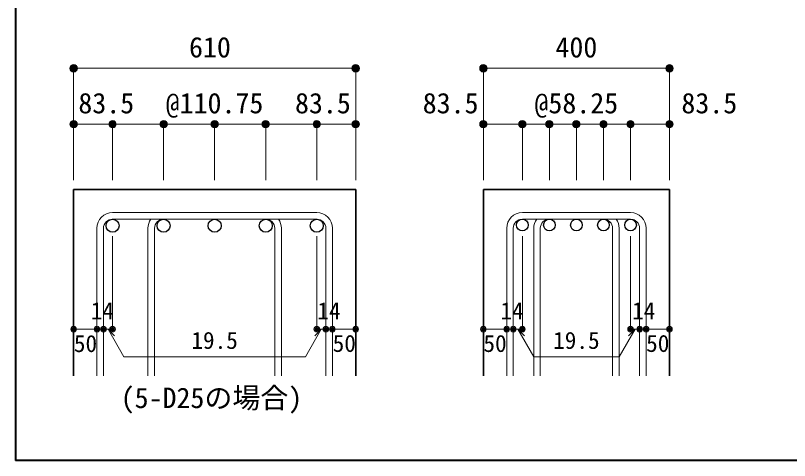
# Model space of a CAD drawing. Units: millimetres at full size, sheet at 1:20; details may follow other scales. Extents: x -3982 to 3969, y -2797 to 2801.
# Drawn here: x -3982 to -2322, y -2797 to -1841 of the extents above; entities that cross this region are included whole.
import ezdxf
from ezdxf.enums import TextEntityAlignment as Align

# ---------------------------------------------------------------- set-up
doc = ezdxf.new("R2010")
doc.units = ezdxf.units.MM
doc.header["$LTSCALE"] = 20
doc.header["$PDMODE"] = 32
doc.header["$PDSIZE"] = 12
for name, color, linetype, lineweight in [('6-1_躯体線', 2, 'Continuous', 35), ('6-5_梁主筋', 7, 'Continuous', 18), ('6-6_S.T.P.', 7, 'Continuous', 18), ('6-7_文字', 7, 'Continuous', 18), ('6-D_寸法', 4, 'Continuous', 9), ('F-0_枠', 6, 'Continuous', 40)]:
    doc.layers.add(name, color=color, linetype=linetype, lineweight=lineweight)
doc.styles.add('ＭＳ ゴシック', font='')
doc.styles.get('ＭＳ ゴシック').set_extended_font_data('MS Gothic')

msp = doc.modelspace()

# ---------------------------------------------------------------- linework, layer by layer
at = {"layer": '6-1_躯体線'}
for p, q in [((-3857.24, -2214.67), (-3857.24, -2614.67)), ((-3857.24, -2214.67), (-3252.24, -2214.67)), ((-3252.24, -2214.67), (-3252.24, -2614.67)), ((-2978.37, -2214.67), (-2978.37, -2614.67)), ((-2978.37, -2214.67), (-2579.37, -2214.67)), ((-2579.37, -2214.67), (-2579.37, -2614.67))]:
    msp.add_line(p, q, dxfattribs=at)
at = {"layer": '6-5_梁主筋', "color": 3, "lineweight": 25}
for centre, radius in [((-3773.74, -2292.67), 14), ((-3664.24, -2292.67), 14), ((-3554.74, -2292.67), 14), ((-3445.24, -2292.67), 14), ((-3335.74, -2292.67), 14), ((-2894.87, -2291.17), 12.5), ((-2836.87, -2291.17), 12.5), ((-2778.87, -2291.17), 12.5), ((-2720.87, -2291.17), 12.5), ((-2662.87, -2291.17), 12.5)]:
    msp.add_circle(centre, radius, dxfattribs=at)
at = {"layer": '6-6_S.T.P.'}
for p, q in [((-3335.74, -2264.67), (-3773.74, -2264.67)), ((-2662.87, -2264.67), (-2894.87, -2264.67)), ((-3335.74, -2278.67), (-3773.74, -2278.67)), ((-2662.87, -2278.67), (-2894.87, -2278.67)), ((-3807.24, -2298.17), (-3807.24, -2614.67)), ((-3793.24, -2298.17), (-3793.24, -2614.67)), ((-3697.74, -2298.17), (-3697.74, -2614.67)), ((-3683.74, -2298.17), (-3683.74, -2614.67)), ((-3425.74, -2298.17), (-3425.74, -2614.67)), ((-3411.74, -2298.17), (-3411.74, -2614.67)), ((-3316.24, -2298.17), (-3316.24, -2614.67)), ((-3302.24, -2298.17), (-3302.24, -2614.67)), ((-2928.37, -2298.17), (-2928.37, -2614.67)), ((-2914.37, -2298.17), (-2914.37, -2614.67)), ((-2870.37, -2298.17), (-2870.37, -2614.67)), ((-2856.37, -2298.17), (-2856.37, -2614.67)), ((-2701.37, -2298.17), (-2701.37, -2614.67)), ((-2687.37, -2298.17), (-2687.37, -2614.67)), ((-2643.37, -2298.17), (-2643.37, -2614.67)), ((-2629.37, -2298.17), (-2629.37, -2614.67))]:
    msp.add_line(p, q, dxfattribs=at)
for centre, radius, start, end in [((-3773.74, -2298.17), 33.5, 90, 180), ((-3335.74, -2298.17), 33.5, 0, 90), ((-2894.87, -2298.17), 33.5, 90, 180), ((-2662.87, -2298.17), 33.5, 0, 90), ((-3773.74, -2298.17), 19.5, 90, 180), ((-3664.24, -2298.17), 33.5, 144.40235, 180), ((-3664.24, -2298.17), 19.5, 90, 180), ((-3445.24, -2298.17), 19.5, 0, 90), ((-3445.24, -2298.17), 33.5, 0, 35.59765), ((-3335.74, -2298.17), 19.5, 0, 90), ((-2894.87, -2298.17), 19.5, 90, 180), ((-2836.87, -2298.17), 33.5, 144.40235, 180), ((-2836.87, -2298.17), 19.5, 90, 180), ((-2720.87, -2298.17), 19.5, 0, 90), ((-2720.87, -2298.17), 33.5, 0, 35.59765), ((-2662.87, -2298.17), 19.5, 0, 90)]:
    msp.add_arc(centre, radius, start, end, dxfattribs=at)
at = {"layer": '6-D_寸法'}
for p, q in [((-3857.24, -1954.67), (-3252.24, -1954.67)), ((-3252.24, -1954.67), (-3252.24, -2074.67)), ((-2978.37, -1954.67), (-2579.37, -1954.67)), ((-2579.37, -1954.67), (-2579.37, -2074.67)), ((-3857.24, -2074.67), (-3857.24, -2194.67)), ((-3773.74, -2074.67), (-3773.74, -2194.67)), ((-3664.24, -2074.67), (-3773.74, -2074.67)), ((-3664.24, -2074.67), (-3664.24, -2194.67)), ((-3664.24, -2074.67), (-3445.24, -2074.67)), ((-3554.74, -2074.67), (-3554.74, -2194.67)), ((-3445.24, -2074.67), (-3445.24, -2194.67)), ((-3445.24, -2074.67), (-3335.74, -2074.67)), ((-3335.74, -2074.67), (-3335.74, -2194.67)), ((-3335.74, -2074.67), (-3252.24, -2074.67)), ((-3252.24, -2074.67), (-3252.24, -2194.67)), ((-2978.37, -2074.67), (-2978.37, -2194.67)), ((-2894.87, -2074.67), (-2894.87, -2194.67)), ((-2836.87, -2074.67), (-2894.87, -2074.67)), ((-2836.87, -2074.67), (-2836.87, -2194.67)), ((-2836.87, -2074.67), (-2720.87, -2074.67)), ((-2778.87, -2074.67), (-2778.87, -2194.67)), ((-2720.87, -2074.67), (-2720.87, -2194.67)), ((-2720.87, -2074.67), (-2662.87, -2074.67)), ((-2662.87, -2074.67), (-2662.87, -2194.67)), ((-2662.87, -2074.67), (-2579.37, -2074.67)), ((-2579.37, -2074.67), (-2579.37, -2194.67)), ((-3773.74, -2514.67), (-3773.74, -2315.34)), ((-3335.74, -2514.67), (-3335.74, -2315.34)), ((-2894.87, -2514.67), (-2894.87, -2315.34)), ((-2662.87, -2514.67), (-2662.87, -2315.34)), ((-3857.24, -2514.67), (-3807.24, -2514.67)), ((-3807.24, -2514.67), (-3773.74, -2514.67)), ((-3783.49, -2514.67), (-3769.35, -2528.81)), ((-3783.49, -2514.67), (-3749.27, -2573.95)), ((-3325.99, -2514.67), (-3360.21, -2573.95)), ((-3325.99, -2514.67), (-3340.13, -2528.81)), ((-3335.74, -2514.67), (-3252.24, -2514.67)), ((-3316.24, -2514.67), (-3302.24, -2514.67)), ((-2978.37, -2514.67), (-2928.37, -2514.67)), ((-2928.37, -2514.67), (-2894.87, -2514.67)), ((-2904.62, -2514.67), (-2890.48, -2528.81)), ((-2904.62, -2514.67), (-2870.39, -2573.95)), ((-2653.12, -2514.67), (-2687.34, -2573.95)), ((-2653.12, -2514.67), (-2667.26, -2528.81)), ((-2662.87, -2514.67), (-2579.37, -2514.67)), ((-2643.37, -2514.67), (-2629.37, -2514.67)), ((-3749.27, -2573.95), (-3360.21, -2573.95)), ((-2870.39, -2573.95), (-2687.34, -2573.95))]:
    msp.add_line(p, q, dxfattribs=at)
for points in [[(-3857.24, -1954.67), (-3857.24, -2074.67), (-3773.74, -2074.67)], [(-2978.37, -1954.67), (-2978.37, -2074.67), (-2894.87, -2074.67)]]:
    msp.add_lwpolyline(points, dxfattribs=at)
for centre, radius in [((-3857.24, -1954.67), 8), ((-3857.24, -1954.67), 7.2), ((-3857.24, -1954.67), 6.4), ((-3857.24, -1954.67), 5.6), ((-3857.24, -1954.67), 4.8), ((-3857.24, -1954.67), 4), ((-3857.24, -1954.67), 3.2), ((-3857.24, -1954.67), 2.4), ((-3857.24, -1954.67), 1.6), ((-3857.24, -1954.67), 0.8), ((-3252.24, -1954.67), 8), ((-3252.24, -1954.67), 7.2), ((-3252.24, -1954.67), 6.4), ((-3252.24, -1954.67), 5.6), ((-3252.24, -1954.67), 4.8), ((-3252.24, -1954.67), 4), ((-3252.24, -1954.67), 3.2), ((-3252.24, -1954.67), 2.4), ((-3252.24, -1954.67), 1.6), ((-3252.24, -1954.67), 0.8), ((-2978.37, -1954.67), 8), ((-2978.37, -1954.67), 7.2), ((-2978.37, -1954.67), 6.4), ((-2978.37, -1954.67), 5.6), ((-2978.37, -1954.67), 4.8), ((-2978.37, -1954.67), 4), ((-2978.37, -1954.67), 3.2), ((-2978.37, -1954.67), 2.4), ((-2978.37, -1954.67), 1.6), ((-2978.37, -1954.67), 0.8), ((-2579.37, -1954.67), 8), ((-2579.37, -1954.67), 7.2), ((-2579.37, -1954.67), 6.4), ((-2579.37, -1954.67), 5.6), ((-2579.37, -1954.67), 4.8), ((-2579.37, -1954.67), 4), ((-2579.37, -1954.67), 3.2), ((-2579.37, -1954.67), 2.4), ((-2579.37, -1954.67), 1.6), ((-2579.37, -1954.67), 0.8), ((-3857.24, -2074.67), 8), ((-3857.24, -2074.67), 7.2), ((-3857.24, -2074.67), 6.4), ((-3857.24, -2074.67), 5.6), ((-3857.24, -2074.67), 4.8), ((-3857.24, -2074.67), 4), ((-3857.24, -2074.67), 3.2), ((-3857.24, -2074.67), 2.4), ((-3857.24, -2074.67), 1.6), ((-3857.24, -2074.67), 0.8), ((-3773.74, -2074.67), 8), ((-3773.74, -2074.67), 7.2), ((-3773.74, -2074.67), 6.4), ((-3773.74, -2074.67), 5.6), ((-3773.74, -2074.67), 4.8), ((-3773.74, -2074.67), 4), ((-3773.74, -2074.67), 3.2), ((-3773.74, -2074.67), 2.4), ((-3773.74, -2074.67), 1.6), ((-3773.74, -2074.67), 0.8), ((-3664.24, -2074.67), 8), ((-3664.24, -2074.67), 7.2), ((-3664.24, -2074.67), 6.4), ((-3664.24, -2074.67), 5.6), ((-3664.24, -2074.67), 4.8), ((-3664.24, -2074.67), 4), ((-3664.24, -2074.67), 3.2), ((-3664.24, -2074.67), 2.4), ((-3664.24, -2074.67), 1.6), ((-3664.24, -2074.67), 0.8), ((-3554.74, -2074.67), 8), ((-3554.74, -2074.67), 7.2), ((-3554.74, -2074.67), 6.4), ((-3554.74, -2074.67), 5.6), ((-3554.74, -2074.67), 4.8), ((-3554.74, -2074.67), 4), ((-3554.74, -2074.67), 3.2), ((-3554.74, -2074.67), 2.4), ((-3554.74, -2074.67), 1.6), ((-3554.74, -2074.67), 0.8), ((-3445.24, -2074.67), 8), ((-3445.24, -2074.67), 7.2), ((-3445.24, -2074.67), 6.4), ((-3445.24, -2074.67), 5.6), ((-3445.24, -2074.67), 4.8), ((-3445.24, -2074.67), 4), ((-3445.24, -2074.67), 3.2), ((-3445.24, -2074.67), 2.4), ((-3445.24, -2074.67), 1.6), ((-3445.24, -2074.67), 0.8), ((-3335.74, -2074.67), 8), ((-3335.74, -2074.67), 7.2), ((-3335.74, -2074.67), 6.4), ((-3335.74, -2074.67), 5.6), ((-3335.74, -2074.67), 4.8), ((-3335.74, -2074.67), 4), ((-3335.74, -2074.67), 3.2), ((-3335.74, -2074.67), 2.4), ((-3335.74, -2074.67), 1.6), ((-3335.74, -2074.67), 0.8), ((-3252.24, -2074.67), 8), ((-3252.24, -2074.67), 7.2), ((-3252.24, -2074.67), 6.4), ((-3252.24, -2074.67), 5.6), ((-3252.24, -2074.67), 4.8), ((-3252.24, -2074.67), 4), ((-3252.24, -2074.67), 3.2), ((-3252.24, -2074.67), 2.4), ((-3252.24, -2074.67), 1.6), ((-3252.24, -2074.67), 0.8), ((-2978.37, -2074.67), 8), ((-2978.37, -2074.67), 7.2), ((-2978.37, -2074.67), 6.4), ((-2978.37, -2074.67), 5.6), ((-2978.37, -2074.67), 4.8), ((-2978.37, -2074.67), 4), ((-2978.37, -2074.67), 3.2), ((-2978.37, -2074.67), 2.4), ((-2978.37, -2074.67), 1.6), ((-2978.37, -2074.67), 0.8), ((-2894.87, -2074.67), 8), ((-2894.87, -2074.67), 7.2), ((-2894.87, -2074.67), 6.4), ((-2894.87, -2074.67), 5.6), ((-2894.87, -2074.67), 4.8), ((-2894.87, -2074.67), 4), ((-2894.87, -2074.67), 3.2), ((-2894.87, -2074.67), 2.4), ((-2894.87, -2074.67), 1.6), ((-2894.87, -2074.67), 0.8), ((-2836.87, -2074.67), 8), ((-2836.87, -2074.67), 7.2), ((-2836.87, -2074.67), 6.4), ((-2836.87, -2074.67), 5.6), ((-2836.87, -2074.67), 4.8), ((-2836.87, -2074.67), 4), ((-2836.87, -2074.67), 3.2), ((-2836.87, -2074.67), 2.4), ((-2836.87, -2074.67), 1.6), ((-2836.87, -2074.67), 0.8), ((-2778.87, -2074.67), 8), ((-2778.87, -2074.67), 7.2), ((-2778.87, -2074.67), 6.4), ((-2778.87, -2074.67), 5.6), ((-2778.87, -2074.67), 4.8), ((-2778.87, -2074.67), 4), ((-2778.87, -2074.67), 3.2), ((-2778.87, -2074.67), 2.4), ((-2778.87, -2074.67), 1.6), ((-2778.87, -2074.67), 0.8), ((-2720.87, -2074.67), 8), ((-2720.87, -2074.67), 7.2), ((-2720.87, -2074.67), 6.4), ((-2720.87, -2074.67), 5.6), ((-2720.87, -2074.67), 4.8), ((-2720.87, -2074.67), 4), ((-2720.87, -2074.67), 3.2), ((-2720.87, -2074.67), 2.4), ((-2720.87, -2074.67), 1.6), ((-2720.87, -2074.67), 0.8), ((-2662.87, -2074.67), 8), ((-2662.87, -2074.67), 7.2), ((-2662.87, -2074.67), 6.4), ((-2662.87, -2074.67), 5.6), ((-2662.87, -2074.67), 4.8), ((-2662.87, -2074.67), 4), ((-2662.87, -2074.67), 3.2), ((-2662.87, -2074.67), 2.4), ((-2662.87, -2074.67), 1.6), ((-2662.87, -2074.67), 0.8), ((-2579.37, -2074.67), 8), ((-2579.37, -2074.67), 7.2), ((-2579.37, -2074.67), 6.4), ((-2579.37, -2074.67), 5.6), ((-2579.37, -2074.67), 4.8), ((-2579.37, -2074.67), 4), ((-2579.37, -2074.67), 3.2), ((-2579.37, -2074.67), 2.4), ((-2579.37, -2074.67), 1.6), ((-2579.37, -2074.67), 0.8), ((-3857.24, -2514.67), 4), ((-3857.24, -2514.67), 3.6), ((-3857.24, -2514.67), 3.2), ((-3857.24, -2514.67), 2.8), ((-3857.24, -2514.67), 2.4), ((-3857.24, -2514.67), 2), ((-3857.24, -2514.67), 1.6), ((-3857.24, -2514.67), 1.2), ((-3857.24, -2514.67), 0.8), ((-3857.24, -2514.67), 0.4), ((-3807.24, -2514.67), 4), ((-3807.24, -2514.67), 3.6), ((-3807.24, -2514.67), 3.2), ((-3807.24, -2514.67), 2.8), ((-3807.24, -2514.67), 2.4), ((-3807.24, -2514.67), 2), ((-3807.24, -2514.67), 1.6), ((-3807.24, -2514.67), 1.2), ((-3807.24, -2514.67), 0.8), ((-3807.24, -2514.67), 0.4), ((-3793.24, -2514.67), 4), ((-3793.24, -2514.67), 3.6), ((-3793.24, -2514.67), 3.2), ((-3793.24, -2514.67), 2.8), ((-3793.24, -2514.67), 2.4), ((-3793.24, -2514.67), 2), ((-3793.24, -2514.67), 1.6), ((-3793.24, -2514.67), 1.2), ((-3793.24, -2514.67), 0.8), ((-3793.24, -2514.67), 0.4), ((-3773.74, -2514.67), 4), ((-3773.74, -2514.67), 3.6), ((-3773.74, -2514.67), 3.2), ((-3773.74, -2514.67), 2.8), ((-3773.74, -2514.67), 2.4), ((-3773.74, -2514.67), 2), ((-3773.74, -2514.67), 1.6), ((-3773.74, -2514.67), 1.2), ((-3773.74, -2514.67), 0.8), ((-3773.74, -2514.67), 0.4), ((-3335.74, -2514.67), 4), ((-3335.74, -2514.67), 3.6), ((-3335.74, -2514.67), 3.2), ((-3335.74, -2514.67), 2.8), ((-3335.74, -2514.67), 2.4), ((-3335.74, -2514.67), 2), ((-3335.74, -2514.67), 1.6), ((-3335.74, -2514.67), 1.2), ((-3335.74, -2514.67), 0.8), ((-3335.74, -2514.67), 0.4), ((-3316.24, -2514.67), 4), ((-3316.24, -2514.67), 3.6), ((-3316.24, -2514.67), 3.2), ((-3316.24, -2514.67), 2.8), ((-3316.24, -2514.67), 2.4), ((-3316.24, -2514.67), 2), ((-3316.24, -2514.67), 1.6), ((-3316.24, -2514.67), 1.2), ((-3316.24, -2514.67), 0.8), ((-3316.24, -2514.67), 0.4), ((-3302.24, -2514.67), 4), ((-3302.24, -2514.67), 3.6), ((-3302.24, -2514.67), 3.2), ((-3302.24, -2514.67), 2.8), ((-3302.24, -2514.67), 2.4), ((-3302.24, -2514.67), 2), ((-3302.24, -2514.67), 1.6), ((-3302.24, -2514.67), 1.2), ((-3302.24, -2514.67), 0.8), ((-3302.24, -2514.67), 0.4), ((-3252.24, -2514.67), 4), ((-3252.24, -2514.67), 3.6), ((-3252.24, -2514.67), 3.2), ((-3252.24, -2514.67), 2.8), ((-3252.24, -2514.67), 2.4), ((-3252.24, -2514.67), 2), ((-3252.24, -2514.67), 1.6), ((-3252.24, -2514.67), 1.2), ((-3252.24, -2514.67), 0.8), ((-3252.24, -2514.67), 0.4), ((-2978.37, -2514.67), 4), ((-2978.37, -2514.67), 3.6), ((-2978.37, -2514.67), 3.2), ((-2978.37, -2514.67), 2.8), ((-2978.37, -2514.67), 2.4), ((-2978.37, -2514.67), 2), ((-2978.37, -2514.67), 1.6), ((-2978.37, -2514.67), 1.2), ((-2978.37, -2514.67), 0.8), ((-2978.37, -2514.67), 0.4), ((-2928.37, -2514.67), 4), ((-2928.37, -2514.67), 3.6), ((-2928.37, -2514.67), 3.2), ((-2928.37, -2514.67), 2.8), ((-2928.37, -2514.67), 2.4), ((-2928.37, -2514.67), 2), ((-2928.37, -2514.67), 1.6), ((-2928.37, -2514.67), 1.2), ((-2928.37, -2514.67), 0.8), ((-2928.37, -2514.67), 0.4), ((-2914.37, -2514.67), 4), ((-2914.37, -2514.67), 3.6), ((-2914.37, -2514.67), 3.2), ((-2914.37, -2514.67), 2.8), ((-2914.37, -2514.67), 2.4), ((-2914.37, -2514.67), 2), ((-2914.37, -2514.67), 1.6), ((-2914.37, -2514.67), 1.2), ((-2914.37, -2514.67), 0.8), ((-2914.37, -2514.67), 0.4), ((-2894.87, -2514.67), 4), ((-2894.87, -2514.67), 3.6), ((-2894.87, -2514.67), 3.2), ((-2894.87, -2514.67), 2.8), ((-2894.87, -2514.67), 2.4), ((-2894.87, -2514.67), 2), ((-2894.87, -2514.67), 1.6), ((-2894.87, -2514.67), 1.2), ((-2894.87, -2514.67), 0.8), ((-2894.87, -2514.67), 0.4), ((-2662.87, -2514.67), 4), ((-2662.87, -2514.67), 3.6), ((-2662.87, -2514.67), 3.2), ((-2662.87, -2514.67), 2.8), ((-2662.87, -2514.67), 2.4), ((-2662.87, -2514.67), 2), ((-2662.87, -2514.67), 1.6), ((-2662.87, -2514.67), 1.2), ((-2662.87, -2514.67), 0.8), ((-2662.87, -2514.67), 0.4), ((-2643.37, -2514.67), 4), ((-2643.37, -2514.67), 3.6), ((-2643.37, -2514.67), 3.2), ((-2643.37, -2514.67), 2.8), ((-2643.37, -2514.67), 2.4), ((-2643.37, -2514.67), 2), ((-2643.37, -2514.67), 1.6), ((-2643.37, -2514.67), 1.2), ((-2643.37, -2514.67), 0.8), ((-2643.37, -2514.67), 0.4), ((-2629.37, -2514.67), 4), ((-2629.37, -2514.67), 3.6), ((-2629.37, -2514.67), 3.2), ((-2629.37, -2514.67), 2.8), ((-2629.37, -2514.67), 2.4), ((-2629.37, -2514.67), 2), ((-2629.37, -2514.67), 1.6), ((-2629.37, -2514.67), 1.2), ((-2629.37, -2514.67), 0.8), ((-2629.37, -2514.67), 0.4), ((-2579.37, -2514.67), 4), ((-2579.37, -2514.67), 3.6), ((-2579.37, -2514.67), 3.2), ((-2579.37, -2514.67), 2.8), ((-2579.37, -2514.67), 2.4), ((-2579.37, -2514.67), 2), ((-2579.37, -2514.67), 1.6), ((-2579.37, -2514.67), 1.2), ((-2579.37, -2514.67), 0.8), ((-2579.37, -2514.67), 0.4)]:
    msp.add_circle(centre, radius, dxfattribs=at)
at = {"layer": '6-D_寸法', "color": 7}
for p in [(-3857.24, -1954.67), (-3252.24, -1954.67), (-2978.37, -1954.67), (-2579.37, -1954.67), (-3857.24, -2074.67), (-3773.74, -2074.67), (-3664.24, -2074.67), (-3554.74, -2074.67), (-3445.24, -2074.67), (-3335.74, -2074.67), (-3252.24, -2074.67), (-2978.37, -2074.67), (-2894.87, -2074.67), (-2836.87, -2074.67), (-2778.87, -2074.67), (-2720.87, -2074.67), (-2662.87, -2074.67), (-2579.37, -2074.67), (-3857.24, -2514.67), (-3807.24, -2514.67), (-3793.24, -2514.67), (-3773.74, -2514.67), (-3335.74, -2514.67), (-3316.24, -2514.67), (-3302.24, -2514.67), (-3252.24, -2514.67), (-2978.37, -2514.67), (-2928.37, -2514.67), (-2914.37, -2514.67), (-2894.87, -2514.67), (-2662.87, -2514.67), (-2643.37, -2514.67), (-2629.37, -2514.67), (-2579.37, -2514.67)]:
    msp.add_point(p, dxfattribs=at)
at = {"layer": 'F-0_枠'}
for p in [(-3981.92, 2800.77), (3969.4, -2796.83)]:
    msp.add_line(p, (-3981.92, -2796.83), dxfattribs=at)

# ---------------------------------------------------------------- texts
at = {"layer": '6-7_文字', "style": 'ＭＳ ゴシック'}
msp.add_text('(5-D25の場合)', height=43.99, dxfattribs=at).set_placement((-3756.35, -2697.46), align=Align.BOTTOM_LEFT)
at = {"layer": '6-D_寸法', "style": 'ＭＳ ゴシック'}
for s, height, p in [('610', 43.99, (-3609.74, -1944.67)), ('400', 43.99, (-2823.87, -1944.67)), ('83.5', 43.99, (-3847.06, -2064.67)), ('@110.75', 43.99, (-3659.74, -2064.67)), ('83.5', 43.99, (-3382.43, -2064.67)), ('83.5', 43.99, (-3108.55, -2064.67)), ('@58.25', 43.99, (-2868.87, -2064.67)), ('83.5', 43.99, (-2553.74, -2064.67)), ('14', 36.66, (-3820.55, -2504.6)), ('14', 36.66, (-3334.64, -2504.78)), ('14', 36.66, (-2941.68, -2504.6)), ('14', 36.66, (-2659.53, -2504.58)), ('19.5', 36.66, (-3604.74, -2568.14)), ('19.5', 36.66, (-2828.87, -2568.14)), ('50', 36.66, (-3856.72, -2574.95)), ('50', 36.66, (-3301.7, -2574.62)), ('50', 36.66, (-2978.37, -2574.73)), ('50', 36.66, (-2629.43, -2574.62))]:
    msp.add_text(s, height=height, dxfattribs=at).set_placement(p, align=Align.BOTTOM_LEFT)

doc.saveas('drawing.dxf')
